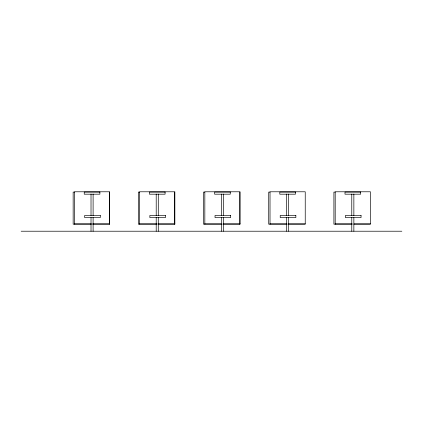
<?xml version="1.0" encoding="UTF-8"?>
<svg xmlns="http://www.w3.org/2000/svg" width="423" height="423" viewBox="0 0 423 423"><rect width="100%" height="100%" fill="white"/><g stroke="black" fill="none" stroke-linecap="round" stroke-linejoin="round"><path stroke-width="0.63" d="M74.453 192.1L73.153 192.1L73.153 224.179L91.41 224.179M139.643 192.1L138.342 192.1L138.342 224.179L156.6 224.179M204.832 192.1L203.526 192.1L203.526 224.179L221.525 224.179M270.022 192.1L268.716 192.1L268.716 224.179L286.974 224.179M335.212 192.1L333.906 192.1L333.906 224.179L352.163 224.179M74.453 223.862L91.41 223.862M92.716 223.862L109.668 223.862M139.643 223.862L156.6 223.862M157.901 223.862L174.858 223.862M204.832 223.862L221.134 223.862M223.09 223.862L240.047 223.862M270.022 223.862L286.974 223.862M288.28 223.862L305.237 223.862M335.206 223.862L352.163 223.862M354.12 223.862L370.421 223.862M92.716 224.179L109.668 224.179L109.668 191.783L74.453 191.783L74.453 224.179M157.901 224.179L174.858 224.179L174.858 191.783L139.643 191.783L139.643 224.179M222.831 224.179L240.047 224.179L240.047 191.783L204.832 191.783L204.832 224.179M288.021 224.179L305.237 224.179L305.237 191.783L270.022 191.783L270.022 224.179M353.861 224.179L370.421 224.179L370.421 191.783L335.206 191.783L335.206 224.179M21.15 231.217L401.85 231.217M353.861 194.057L353.861 215.571M353.861 217.528L353.861 231.217M351.772 194.057L351.772 215.571M351.772 217.528L351.772 231.217M288.671 194.057L288.671 215.571M288.671 217.528L288.671 231.217M286.583 194.057L286.583 215.571M286.583 217.528L286.583 231.217M239.788 192.1L239.788 224.179M223.481 194.057L223.481 215.571M223.481 217.528L223.481 231.217M221.398 194.057L221.398 215.571M221.398 217.528L221.398 231.217M174.599 192.1L174.599 224.179M158.292 194.057L158.292 215.571M158.292 217.528L158.292 231.217M156.209 194.057L156.209 215.571M156.209 217.528L156.209 231.217M109.409 192.1L109.409 224.179M93.108 194.057L93.108 215.571M93.108 217.528L93.108 231.217M91.019 194.057L91.019 215.571M91.019 217.528L91.019 231.217M99.886 192.1L84.24 192.1L84.24 194.189L99.886 194.189L99.886 192.1M165.076 192.1L149.43 192.1L149.43 194.189L165.076 194.189L165.076 192.1M230.26 192.1L214.614 192.1L214.614 194.189L230.26 194.189L230.26 192.1M295.45 192.1L279.804 192.1L279.804 194.189L295.45 194.189L295.45 192.1M360.639 192.1L344.994 192.1L344.994 194.189L360.639 194.189L360.639 192.1M100.299 215.481L84.653 215.481L84.653 217.565L100.299 217.565L100.299 215.481M165.488 215.481L149.842 215.481L149.842 217.565L165.488 217.565L165.488 215.481M230.672 215.481L215.032 215.481L215.032 217.565L230.672 217.565L230.672 215.481M295.862 215.481L280.216 215.481L280.216 217.565L295.862 217.565L295.862 215.481M361.052 215.481L345.406 215.481L345.406 217.565L361.052 217.565L361.052 215.481"/></g></svg>
